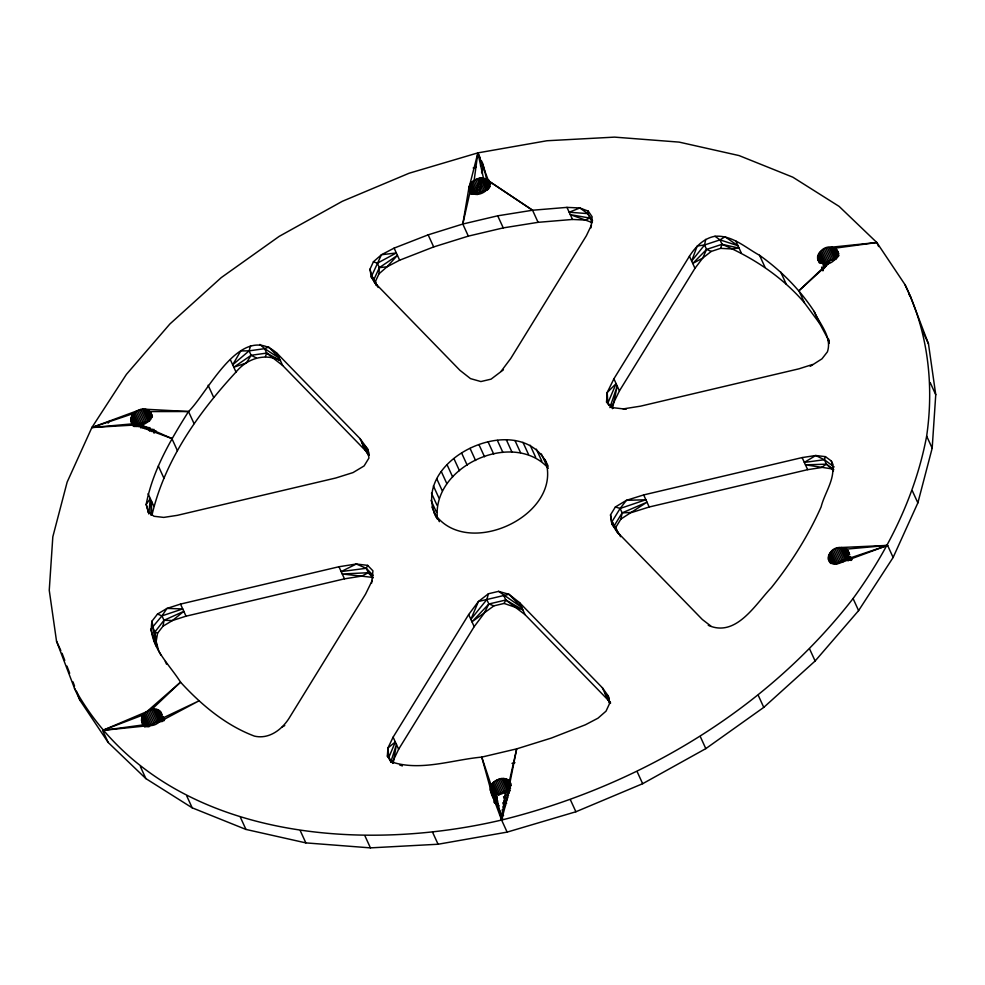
<?xml version="1.0" encoding="UTF-8"?>
<svg xmlns="http://www.w3.org/2000/svg" width="985" height="985" viewBox="0 0 985 985"><rect width="100%" height="100%" fill="white"/><g stroke="black" fill="none" stroke-linecap="round" stroke-linejoin="round"><path stroke-width="1.48" d="M150.951 515.204L151.394 500.959L151.69 515.093M376.147 285.121L375.544 281.23L378.966 273.842L379.373 267.637L377.341 263.204L373.426 261.764L370.015 269.151L371.222 276.933L376.036 284.727M133.27 425.643C126.117 417.615 136.841 407.544 145.497 409.231L188.517 411.533C208.352 392.202 240.882 320.975 277.117 353.393L360.042 438.645L367.59 448.975L369.018 453.272M143.908 726.228C139.796 721.5 141.446 714.433 146.839 711.65L180.538 682.174C169.1 663.878 147.393 644.547 152.047 621.067L157.501 614.074L166.982 608.422L180.501 604.088L338.951 566.744L356.287 564.011L367.627 565.365L372.946 570.844L371.567 583.268M436.207 517.396C407.642 458.85 522.666 406.263 548.177 466.262M431.972 507.09L437.5 519.169C430.913 466.693 513.062 428.955 548.374 468.257M538.081 222.327L532.553 210.236L488.092 180.55C481.751 174.665 469.303 180.206 468.774 188.664L462.802 224.038L468.331 236.129L503.249 227.892L538.081 222.327L572.494 219.458L585.398 220.061L592.391 222.684M502.535 819.668C502.769 807.404 478.205 786.904 498.533 779.369C503.618 776.672 512.84 779.935 510.267 786.781L501.599 820.037L507.127 832.116L575.893 811.763L642.663 783.703L705.814 748.625L763.769 707.378L815.124 660.997L858.6 610.614L893.124 557.473L917.86 502.879L932.179 448.187L935.75 394.726L928.473 343.814L910.522 296.719L904.993 284.64L876.822 242.519L839.121 206.394L792.814 177.177L739.045 155.568L679.145 142.111L614.566 137.124L546.921 140.756L477.873 152.884L409.107 173.237L342.337 201.297L279.186 236.375L221.231 277.622L169.876 324.003L126.4 374.386L91.876 427.527L67.14 482.121L52.821 536.813L49.25 590.274L56.527 641.186L74.478 688.281L80.007 700.36L108.178 742.481L145.879 778.606L192.186 807.823L245.954 829.432L305.855 842.889L370.434 847.876L438.079 844.243L507.127 832.116M904.993 284.64C927.956 331.649 934.162 384.581 926.651 436.096C915.496 495.406 888.396 549.999 853.072 598.535C766.182 710.456 638.317 786.227 501.599 820.037L491.38 792.371L493.337 793.898L498.866 805.976L495.837 802.369L496.662 797.382L491.133 785.304L481.751 757.108C452.201 759.767 420.287 771.686 391.217 761.799L387.339 756.123L387.967 747.911L393.113 737.162L468.651 614.566L478.439 601.49L488.425 593.758L498.595 591.357L508.962 594.3L519.514 602.574L602.426 687.825L608.25 695.989L609.124 698.574M835.551 258.021L830.626 247.284C844.588 247.875 834.911 265.802 824.802 263.586C810.852 262.983 820.53 245.056 830.626 247.284L876.822 242.519L878.669 246.546M844.219 547.931L849.747 560.009L846.841 559.578L841.313 547.5L846.546 549.113L887.596 545.394L841.83 562.3C823.916 570.586 825.098 546.269 841.313 547.5L887.596 545.394L893.124 557.473M833.002 464.563L831.303 460.98L825.442 456.646L815.728 455.513L802.122 457.582L643.673 494.926L626.423 500.331L615.379 506.979L610.528 514.847L611.882 523.946L617.57 532.787M626.189 409.231L611.845 407.544L606.526 402.077L607.203 392.498L613.901 378.806L689.426 256.211C695.447 246.939 703.622 238.272 714.987 236.277C732.126 234.935 745.473 247.641 759.534 255.287C780.982 270.555 799.734 289.381 814.164 311.445C819.742 324.176 832.362 336.919 827.412 351.842L821.97 358.835L810.224 366.334M612.448 408.677L617.213 386.058L610.355 406.152M393.286 762.722L396.438 744.401L390.823 761.922L388.792 757.49L387.967 747.911L395.33 741.988L388.792 757.49L392.83 763.4M590.963 227.843L592.133 216.799L588.254 211.122L579.869 207.983L566.966 207.379L532.553 210.236L497.708 215.814L462.802 224.038L428.155 234.849L394.111 248.121L381.454 254.746L373.426 261.764M148.833 513.616L150.299 498.533L146.186 504.418L148.833 513.616L146.186 504.418C152.552 470.695 170.405 440.246 188.517 411.533L150.102 411.582L145.497 409.231L150.409 419.979M480.335 158.253L477.873 152.884L474.142 180.403L479.67 192.494L477.122 194.537L471.593 182.447M481.64 178.002L479.67 192.494L485.925 190.253L480.397 178.174M482.231 173.655L483.204 166.416M74.478 688.281C156.627 836.4 352.421 855.115 501.599 820.037L505.33 792.506L510.267 786.781M154.362 641.469L156.566 646.295L156.159 641.481L157.588 633.158L163.03 626.164L163.99 620.304L161.971 615.871L157.501 614.074M151.961 515.167C164.667 460.463 198.379 412.777 236.006 372.047C246.952 358.651 264.596 352.741 280.442 360.645L266.689 353.098L264.657 348.665L259.905 344.418M831.303 460.98C837.213 476.777 824.765 492.02 821.121 506.893C808.205 535.926 791.152 562.854 771.353 587.663C755.421 604.248 736.152 637.849 708.252 625.303M510.095 781.967L516.669 748.871L551.317 738.073L585.361 724.8L598.006 718.176L606.034 711.158L609.456 703.77L608.25 695.989L604.642 692.652L609.986 702.564M616.733 531.481L616.068 526.926L620.907 519.058L622.151 512.877L620.131 508.457L615.379 506.979M714.987 236.277L719.998 239.872L737.974 245.708L725.009 236.782L719.998 239.872L704.558 244.982L697.208 245.991L691.642 261.05L704.558 244.982L705.728 239.343M592.17 221.6L587.713 213.622L588.254 211.122M462.802 224.038L470.03 191.94L468.774 188.664L471.236 194.033M489.939 184.577L477.873 152.884L469.771 184.872L474.081 194.267M148.809 726.955L143.268 714.876L102.649 730.402L148.833 725.637C166.908 726.388 164.594 700.963 146.839 711.65L102.649 730.402L108.178 742.481M475.866 193.885L480.003 177.977M481.517 172.203L483.032 166.416M841.83 562.3C846.644 560.428 851.508 553.311 846.546 549.113L849.008 554.481M498.595 591.357L521.718 607.413L508.962 594.3L478.439 601.49L470.855 619.393L486.824 599.569L488.425 593.758M264.657 348.665L279.334 358.232L268.745 346.979L264.657 348.665L249.106 350.857L240.771 350.919L232.694 364.807L249.106 350.857L250.572 345.735M377.341 263.204L396.315 252.96L381.454 254.746L371.222 276.933L377.033 285.096L459.958 370.335L470.51 378.622L480.877 381.552L491.047 379.163L503.433 369.781M833.322 470.461L826.415 464.169L824.383 459.736L825.442 456.646M265.433 356.508L266.689 353.098L282.646 365.484L365.57 450.724L368.919 455.316M720.528 248.355L730.538 248.873L739.082 248.121L722.03 244.305L706.59 249.414L692.75 263.463L702.736 258.07L711.256 251.421L720.528 248.355L722.03 244.305L719.998 239.872M612.769 408.233L607.831 403.16L616.117 383.645L607.203 392.498L607.831 403.16L608.853 405.377M704.558 244.982L706.59 249.414L702.736 258.07L694.967 268.302L619.43 390.885L612.744 404.576L609.863 407.593M374.559 282.547L373.684 279.962L379.373 267.637L397.423 255.374L386.994 266.824L378.966 273.842M373.229 577.789L368.291 572.716L366.26 568.283L367.627 565.365M591.505 225.011L586.358 235.76L510.821 358.355L501.033 371.419M493.953 605.837L488.856 604.002L471.963 621.818L493.953 605.837L504.123 603.448L522.826 609.826L505.81 600L488.856 604.002L483.967 613.581L474.179 626.645L398.642 749.24L393.495 759.989L390.823 761.922M504.123 603.448L505.81 600L503.778 595.568M372.256 580.424L365.57 594.115L290.033 716.698C282.793 728.986 269.521 739.612 254.462 736.127C225.59 725.268 201.186 704.718 180.538 682.174L151.468 709.705L157.009 721.783L161.7 721.537L156.172 709.446M618.408 533.759L612.042 521.57L620.131 508.457L626.423 500.331L645.889 499.752L620.131 508.457M620.907 519.058L646.997 502.178L622.151 512.877L614.074 526.002L616.068 526.926M249.106 350.857L251.138 355.289L246.299 362.997L233.802 367.22L251.138 355.289L266.689 353.098M108.091 423.156L109.741 420.632M152.219 429.115L154.066 433.141L155.889 430.728M836.166 259.363C830.232 259.4 823.3 263.512 822.967 269.939L821.749 267.255M161.971 615.871L166.982 608.422L182.718 608.927L161.971 615.871L150.631 629.39L155.458 643.882L152.047 621.067M156.566 646.295L154.916 631.951L163.99 620.304L183.813 611.34L172.51 620.501L163.03 626.164M143.982 409.12L149.523 421.198L143.17 422.7L138.122 426.739L132.593 414.66M162.39 716.686L157.009 721.783L149.819 725.785L144.29 713.694M828.914 340.675L819.705 323.536L804.462 302.826L798.933 290.747L827.991 263.217M162.217 716.033L155.396 722.264L149.868 710.173M798.933 290.747L829.604 262.736M510.365 790.721L504.061 791.447L498.484 794.969L492.943 782.89M846.841 559.578L842.052 560.416L836.462 563.937L830.934 551.859M833.729 469.574L826.415 464.169L821.256 467.592L807.663 469.66L649.201 507.004L631.964 512.422L622.151 512.877M282.264 726.93L284.763 725.576M156.664 723.322L198.81 700.951L161.035 718.865L162.266 721.549M468.331 236.129L433.683 246.927L399.639 260.2L386.994 266.824L379.373 267.637M368.291 572.716L342.275 573.996L373.155 577.456L368.291 572.716L361.827 576.09L344.479 578.835L186.03 616.179L172.51 620.501L163.99 620.304M589.744 218.054L585.398 220.061L570.278 214.631L589.744 218.054L592.17 221.145M132.039 422.959C138.836 429.94 155.371 420.964 150.102 411.582L152.404 416.347M134.588 425.865L143.17 422.7L137.629 410.622L91.876 427.527L135.253 424.991L171.87 438.534L177.399 450.625M845.856 559.443L887.596 545.394M812.49 364.499L798.97 368.821L640.521 406.165L623.173 408.91M473.157 168.004L476.087 167.13M480.471 165.837L483.401 164.963L481.554 160.937M512.015 763.363L514.933 762.673M876.822 242.519L834.788 248.208L838.481 256.272M102.649 730.402L144.672 724.701L148.833 725.637M824.383 459.736L804.339 462.408L815.728 455.513L824.383 459.736L834.135 466.952M366.26 568.283L341.167 571.583L356.287 564.011L366.26 568.283L373.167 575.375M503.027 806.912L504.603 806.826L502.769 802.8M826.415 464.169L805.447 464.834L830.983 468.725M587.713 213.622L569.17 212.218L579.869 207.983L587.713 213.622L592.564 220.714M493.337 793.898L499.075 794.747L505.33 792.506L507.78 797.875M399.602 764.939L402.348 765.924M804.462 302.826C782.201 276.785 753.217 257.701 722.03 244.305M706.59 249.414L711.256 251.421M171.87 438.534L141.347 425.052L142.579 427.736M152.884 627.519L154.916 631.951L157.588 633.158M251.138 355.289L256.1 357.814M142.062 722.202L144.672 724.701M532.553 210.236L488.092 180.55M493.756 801.827L496.255 803.464L490.308 790.29M494.371 802.75L496.908 804.449M370.015 269.151L371.653 275.529L373.684 279.962L375.544 281.23M505.81 600L525.042 614.665L607.967 699.904L610.454 703.401M148.169 511.941L154.017 516.275L163.744 517.408L177.337 515.34L335.799 477.996L353.036 472.578L364.093 465.942L368.932 458.074L367.59 448.975L362.246 443.472L368.759 455.119M710.714 625.943L702.354 619.516L619.43 534.276L611.882 523.946L610.528 514.847M606.526 402.077L607.831 403.16M387.339 756.123L388.792 757.49M470.03 191.94C476.691 198.465 491.761 190.942 488.745 181.535L489.976 184.22M434.36 513.37C466.471 560.736 564.602 514.773 545.099 459.552M908.823 294.17L910.522 296.719M369.055 454.738L363.354 445.885L368.525 455.341M610.565 702.871L605.75 695.065L609.887 702.921M612.042 521.57L618.691 533.71M373.684 279.962L376.356 284.911M160.912 655.087L158.782 651.134L156.159 641.481L154.916 631.951M371.653 275.529L377.181 286.007M922.945 331.736L928.473 343.814M930.222 382.636L935.75 394.726M926.651 436.096L932.179 448.187M837.41 250.719L838.641 253.404M836.745 249.734L838.592 253.761M835.871 248.897L838.949 255.607M833.532 247.715L837.841 257.11M832.14 247.395L837.053 258.132M829.05 247.358L834.591 259.449M827.437 247.641L832.978 259.732M825.836 248.121L831.365 260.2M824.285 248.774L829.813 260.865M822.807 249.599L828.336 261.678M821.453 250.559L826.981 262.638M820.259 251.643L825.787 263.721M824.802 263.586L826.033 266.27M819.237 252.813L824.777 264.903M823.3 263.463L825.147 267.489M818.437 254.056L823.349 264.793M823.128 265.839L824.359 268.523M817.858 255.324L821.552 263.389M817.525 256.605L820.603 263.315M822.019 267.341L823.251 270.025M817.439 257.848L819.286 261.875M817.612 259.043L819.458 263.069M821.761 267.834L822.943 270.875M912.319 490.801L917.86 502.879M814.164 311.445L819.705 323.536M780.662 271.958L786.19 284.049M759.534 255.287L765.062 267.366M735.758 240.882L741.286 252.96M848.085 550.935L849.316 553.619M847.432 549.95L849.735 554.727M850.498 556.673L851.729 559.357M850.523 557.251L851.742 559.936M850.24 557.165L851.471 559.849M849.821 557.153L851.052 559.837M845.462 548.436L848.541 555.146M849.772 557.83L851.003 560.514M848.257 555.749L850.104 559.775M802.122 457.582L807.663 469.66M847.679 557.017L848.91 559.702M842.815 547.611L848.344 559.689M846.878 558.261L848.097 560.945M839.725 547.586L845.265 559.665M838.124 547.869L843.653 559.948M836.511 548.337L842.052 560.416M834.96 548.99L840.488 561.081M833.482 549.815L839.011 561.893M832.128 550.775L837.669 562.854M853.072 598.535L858.6 610.614M829.924 553.028L834.837 563.777M829.111 554.272L833.421 563.666M828.533 555.54L832.226 563.605M828.2 556.821L831.278 563.531M828.114 558.064L830.577 563.445M689.426 256.211L694.967 268.302M828.287 559.258L829.518 561.942M809.596 648.918L815.124 660.997M566.966 207.379L572.494 219.458M613.901 378.806L619.43 390.885M758.241 695.299L763.769 707.378M643.673 494.926L649.201 507.004M487.206 179.713L490.284 186.424M486.134 179.024L489.816 187.076M484.879 178.519L489.176 187.913M488.4 188.948L483.475 178.211L477.873 152.884M481.973 178.088L487.501 190.179M497.708 215.814L503.249 227.892M478.784 178.457L484.312 190.536M477.171 178.938L482.712 191.016M475.62 179.59L481.148 191.669M472.788 181.375L478.328 193.454M470.584 183.629L475.496 194.365M469.192 186.14L472.886 194.193M468.86 187.421L471.938 194.131M468.946 189.859L470.793 193.885M619.43 534.276L620.538 536.69M700.286 736.546L705.814 748.625M541.344 453.937L546.872 466.016M536.32 449.123L541.848 461.202M530.139 445.22L535.68 457.299M428.155 234.849L433.683 246.927M522.973 442.339L528.502 454.417M514.983 440.541L520.523 452.632M506.376 439.876L511.904 451.967M497.363 440.369L502.892 452.447M602.426 687.825L607.967 699.904M488.154 441.982L493.682 454.06M637.135 771.624L642.663 783.703M394.111 248.121L399.639 260.2M478.981 444.691L484.521 456.781M470.079 448.434L475.607 460.524M461.657 453.112L467.198 465.191M377.033 285.096L378.142 287.509M453.937 458.616L459.466 470.695M519.514 602.574L525.042 614.665M447.091 464.797L452.62 476.875M441.292 471.519L446.821 483.598M436.687 478.599L442.216 490.678M486.824 599.569L488.856 604.002M433.388 485.876L438.916 497.967M431.479 493.177L437.008 505.256M570.352 799.685L575.893 811.763M430.999 500.306L436.54 512.385M438.128 518.984L439.347 521.668M468.651 614.566L474.179 626.645M360.042 438.645L365.57 450.724M510.673 783.666L509.442 780.982L516.669 748.871L481.751 757.108L490.222 787.852L495.75 799.931M508.568 780.145L511.018 785.513M507.484 779.455L510.55 786.165M506.228 778.95L510.525 788.357M504.825 778.642L509.75 789.379M503.323 778.519L508.851 790.61M507.878 790.462L509.11 793.147M501.747 778.606L507.275 790.696M506.672 791.546L508.519 795.572M500.134 778.889L505.662 790.98M498.533 779.369L504.061 791.447M505.083 796.015L506.918 800.042M496.969 780.021L502.498 792.1M503.52 796.668L506.598 803.378M495.504 780.834L501.033 792.925M503.766 801.174L505.6 805.201M494.15 781.807L499.678 793.885M491.934 784.06L496.846 794.796M497.216 797.394L495.997 794.71L501.599 820.037M494.593 794.39L497.671 801.113M490.555 786.572L496.083 798.65M492.254 793.208L497.794 805.287M490.136 789.096L495.664 801.174M277.117 353.393L282.646 365.484M338.951 566.744L344.479 578.835M230.478 359.968L236.006 372.047M393.113 737.162L398.642 749.24M432.538 832.165L438.079 844.243M208.118 385.246L213.647 397.337M188.517 411.533L194.045 423.612M364.906 835.785L370.434 847.876M150.767 412.567L151.986 415.251M149.227 410.733L152.293 417.443M148.144 410.055L151.222 416.766M146.888 409.551L151.197 418.945M153.857 429.288L155.076 431.972M142.406 409.206L147.935 421.285M149.794 427.515L151.641 431.541M140.793 409.489L146.322 421.568M147.824 427.133L149.671 431.159M139.193 409.957L144.721 422.048M145.743 426.603L146.974 429.3M142.948 424.584L144.795 428.61M136.164 411.435L141.692 423.513M134.81 412.395L140.338 424.486M139.735 425.335L140.966 428.019M158.351 466.016L163.879 478.107M139.144 425.557L133.603 413.478L91.876 427.527L132.926 423.809L134.145 426.493M131.793 415.892L136.706 426.64M131.214 417.172L135.511 426.567M130.882 418.44L134.563 426.505M130.796 419.696L133.862 426.406M130.968 420.878L133.418 426.246M148.082 493.707L153.611 505.785M300.326 830.811L305.855 842.889M180.501 604.088L186.03 616.179M240.426 817.353L245.954 829.432M165.295 661.464L166.527 664.161M163.091 716.563L164.507 719.493M160.777 711.798L162.008 714.482M163.239 717.166L164.47 719.85M159.902 710.948L161.749 714.975M162.981 717.659L164.2 720.355M162.562 717.659L163.793 720.343M158.819 710.271L163.744 721.008M161.614 717.585L162.833 720.269M157.563 709.766L162.488 720.503M154.657 709.335L160.198 721.414M153.081 709.422L158.61 721.5M148.304 710.838L153.845 722.916M186.657 795.745L192.186 807.823M146.839 711.65L152.367 723.729M145.484 712.611L151.013 724.701M142.468 716.107L147.381 726.856M141.889 717.388L146.186 726.782M141.557 718.656L145.238 726.721M143.601 724.024L144.832 726.708M141.471 719.912L144.549 726.622M141.643 721.094L144.106 726.462M140.35 766.527L145.879 778.606M56.527 641.186L60.836 650.58M62.055 653.264L64.776 660.406M66.955 666.106L69.676 673.247M72.939 681.805L74.564 686.089M76.744 691.802L80.007 700.36M489.028 180.181L490.555 184.33M483.733 166.453L488.683 188.8M502.178 809.768L503.507 815.728M828.434 338.705L828.927 343.002M828.533 339.911L828.841 343.519M833.273 468.491L833.335 471.322"/></g></svg>
